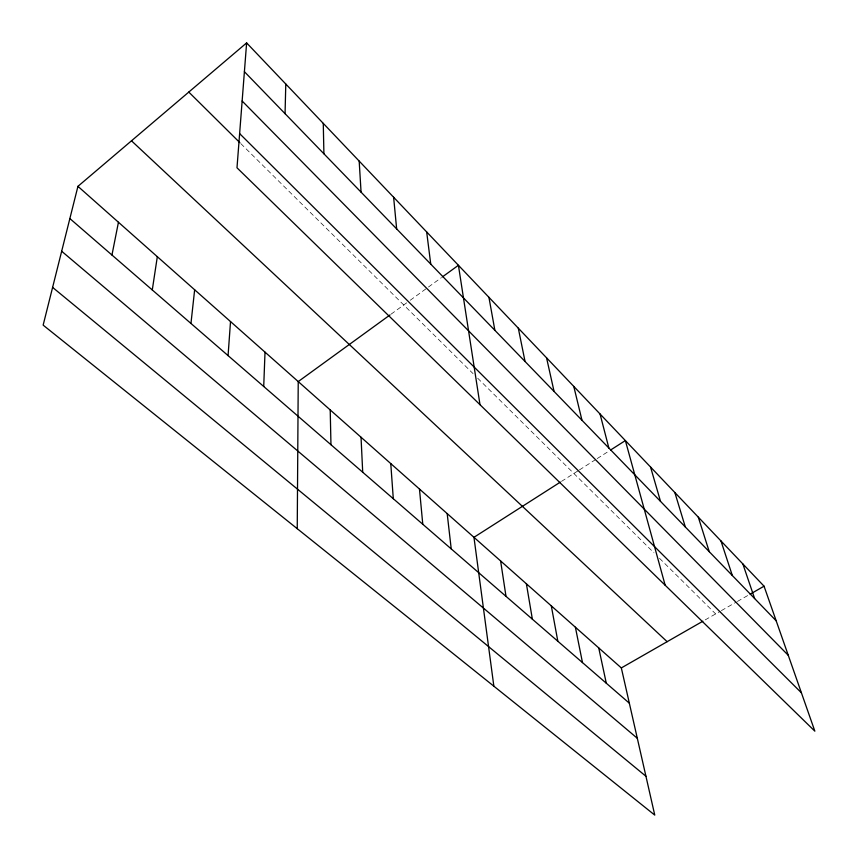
<?xml version="1.0" encoding="UTF-8"?>
<svg xmlns="http://www.w3.org/2000/svg" width="858" height="858" viewBox="0 0 858 858"><rect width="100%" height="100%" fill="white"/><g stroke="black" fill="none" stroke-linecap="round" stroke-linejoin="round"><path stroke-width="0.64" stroke-dasharray="4.29 3.22" d="M391.066 314.167L409.159 301.04M410.242 300.246L441.452 277.595M561.464 481.402L578.313 470.645M579.418 469.927L596.085 459.287M597.2 458.569L609.577 450.664M705.179 619.905L720.227 611.293M721.374 610.628L736.25 602.112M737.397 601.458L747.801 595.495M240.819 143.608L473.048 373.616M477.691 378.217L653.935 552.788M659.491 558.29L715.647 613.91"/><path stroke-width="1.29" d="M297.243 528.678L298.23 381.574L390.015 314.94M285.06 113.664L285.789 84.02M263.717 386.486L265.015 352.145M228.067 355.598L230.523 321.578M246.621 42.9L236.99 167.793L814.853 731.166L764.049 586.186L246.621 42.9L77.939 186.347L43.147 325.128L654.761 815.1L621.331 667.932L77.939 186.347M190.959 323.455L194.648 289.779M152.284 289.95L157.325 256.703M111.958 255.019L118.447 222.254M442.514 276.823L458.419 265.283L479.997 404.697M560.338 482.121L473.959 537.312L493.854 686.196M610.703 449.946L625.375 440.572L665.154 585.21M621.331 667.932L702.852 621.235M750.128 594.165L764.049 586.186M52.606 287.387L645.945 776.275M61.669 251.244L637.312 738.277M69.863 218.565L629.343 703.185M131.488 140.809L667.138 641.687M188.792 92.074L239.865 142.664M239.629 133.601L801.404 692.792M242.138 101.019L788.277 655.319M244.401 71.686L776.179 620.806M742.856 563.942L754.632 598.552M720.956 540.937L732.335 575.525M698.294 517.149L709.244 551.683M674.838 492.513L685.317 526.973M650.546 467.009L660.51 501.362M600.042 413.985L608.869 448.037M573.788 386.422L581.981 420.27M546.557 357.829L554.064 391.441M598.734 647.897L606.295 683.225M518.296 328.142L525.042 361.475M575.396 627.219L582.475 662.59M551.297 605.855L557.839 641.258M488.931 297.318L494.873 330.319M526.383 583.772L532.368 619.186M500.611 560.939L505.995 596.342M426.673 231.95L430.748 264.114M447.179 513.577L451.222 548.895M393.618 197.243L396.653 228.893M419.465 489.028L422.779 524.259M390.765 463.588L393.296 498.723M359.18 161.089L361.068 192.16M361.036 437.248L362.709 472.232M330.212 409.92L330.963 444.734M323.273 123.38L323.906 153.786"/></g></svg>
